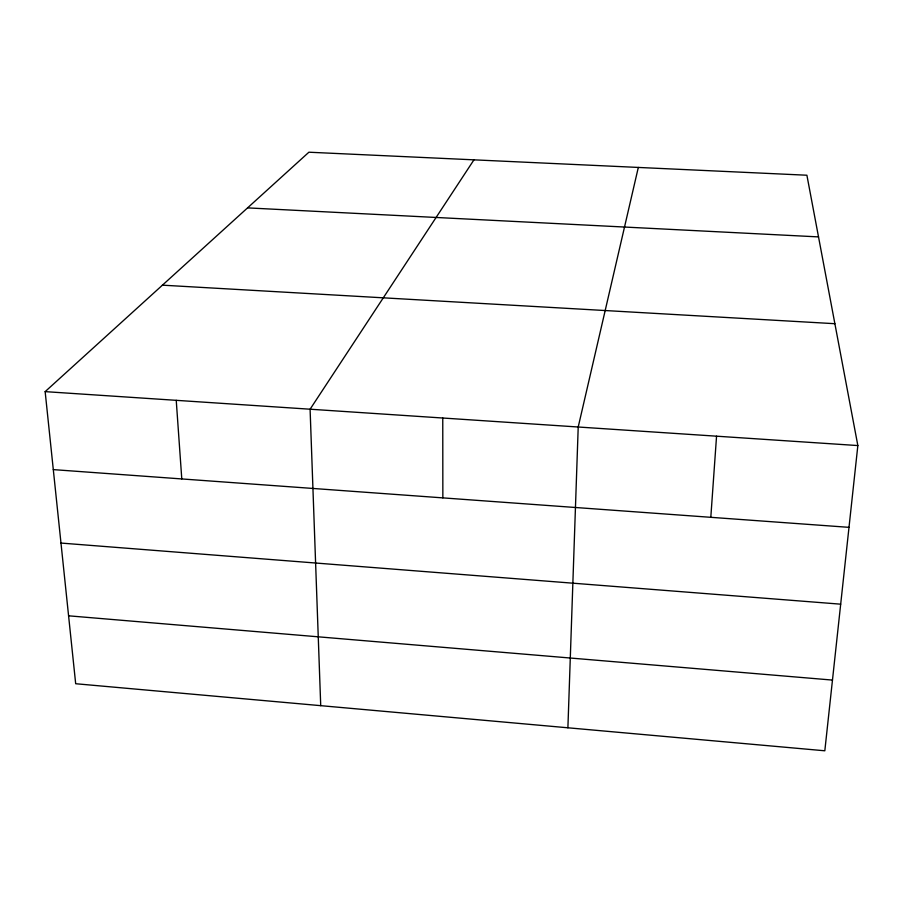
<?xml version="1.0" encoding="UTF-8"?>
<svg xmlns="http://www.w3.org/2000/svg" width="903" height="903" viewBox="0 0 903 903"><rect width="100%" height="100%" fill="white"/><g stroke="black" fill="none" stroke-linecap="round" stroke-linejoin="round"><path stroke-width="1.35" d="M567.897 727.795L578.213 427.006L638.319 167.439M710.808 517.317L716.553 436.183M857.85 445.563L824.823 750.788L75.683 683.729L45.15 391.631L308.894 152.212L806.898 175.227L857.85 445.563L45.15 391.631M473.962 159.842L310.09 409.217L320.723 705.672M247.569 207.882L818.524 236.902M162.427 285.167L834.88 323.703M53.3 469.616L849.001 527.341M60.975 543.064L840.693 604.175M68.583 615.812L832.476 680.083M176.232 400.334L181.785 478.929M442.763 418.021L442.854 497.869"/></g></svg>
